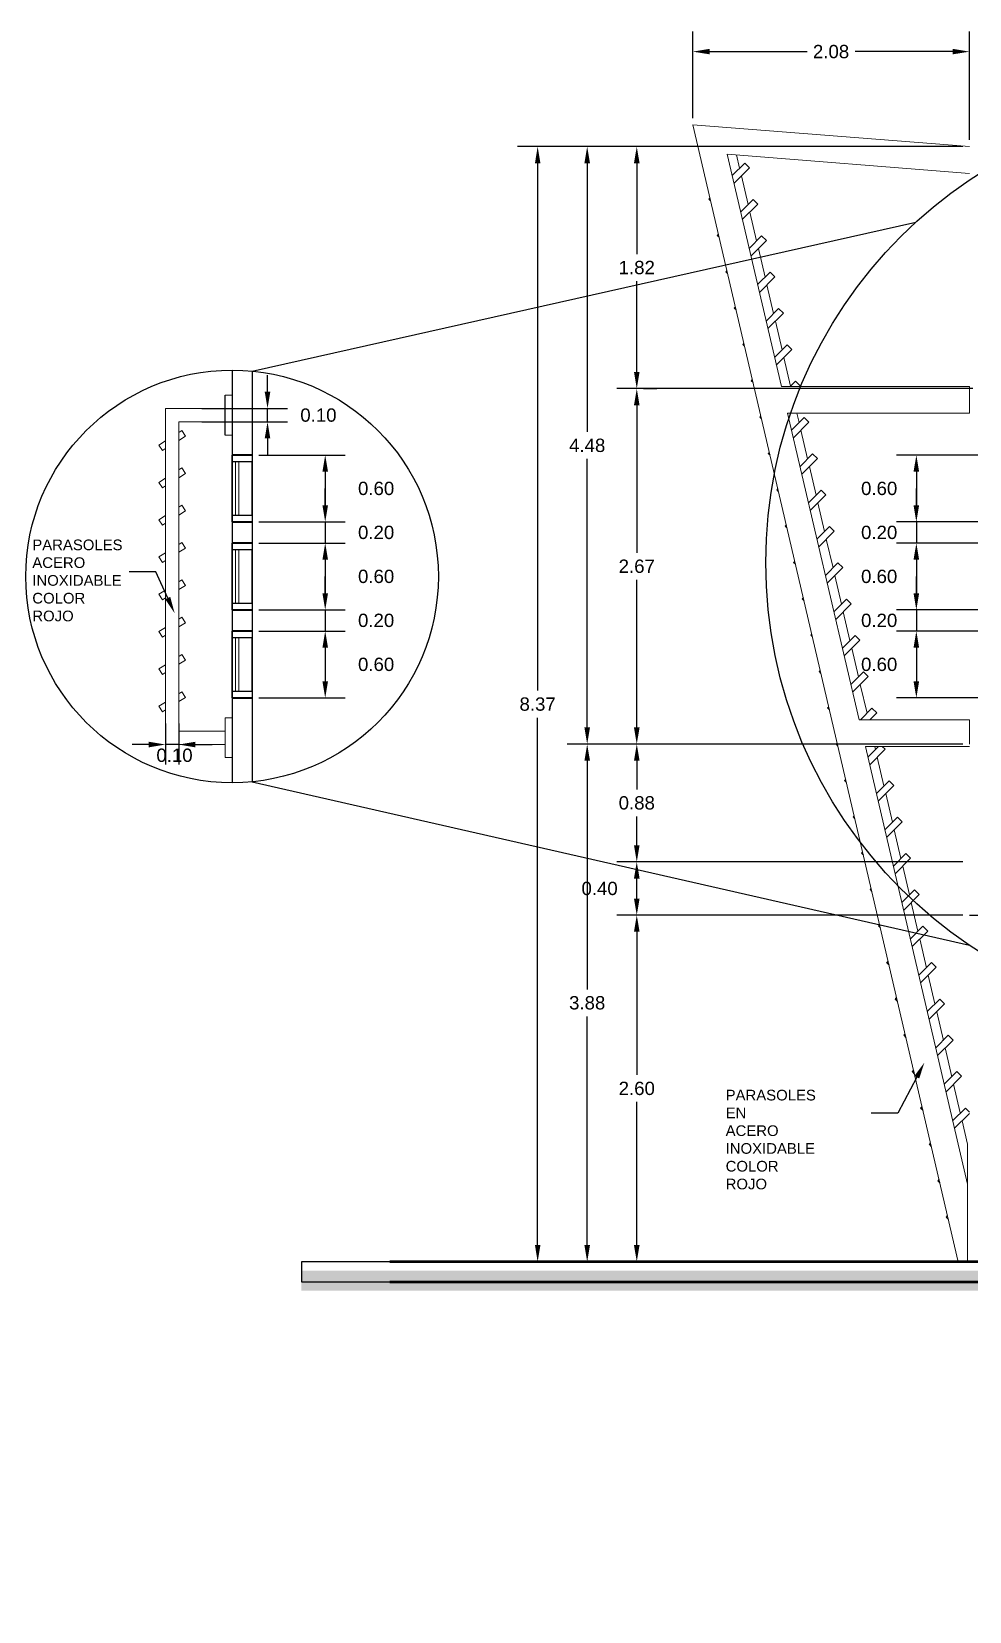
# Model space of a CAD drawing. Header units: inches. Extents: x -6 to 158, y 10 to 161.
# Drawn here: x 51.99 to 59.03, y 10.61 to 22.46 of the extents above; entities that cross this region are included whole.
import ezdxf
from ezdxf import colors
from ezdxf.entities.mleader import LeaderData, LeaderLine
from ezdxf.math import Vec2, Vec3

# ---------------------------------------------------------------- set-up
doc = ezdxf.new("R2010")
doc.units = ezdxf.units.IN
doc.header["$MEASUREMENT"] = 0
doc.linetypes.add('DASHED2', pattern=[9.525, 6.35, -3.175])
for name, color, linetype in [('10 HATCH 2', 9, 'Continuous'), ('2', 2, 'Continuous'), ('4 Paredes', 5, 'Continuous'), ('6', 6, 'Continuous'), ('Dim', 2, 'Continuous'), ('Proy', 1, 'DASHED2'), ('TEXTO', 2, 'Continuous')]:
    doc.layers.add(name, color=color, linetype=linetype)
doc.layers.add('A-COLS', color=3, linetype='Continuous', lineweight=9)
doc.layers.add('A-FLOR', color=5, linetype='Continuous', lineweight=9)
doc.styles.add('Arial', font='arial.ttf', dxfattribs={"height": 250})
doc.styles.add('style1', font='micross.ttf')
doc.dimstyles.new('1-50', dxfattribs={"dimscale": 0.05, "dimtxt": 2, "dimasz": 2.5, "dimexe": 3, "dimexo": 1, "dimgap": 1, "dimtad": 0, "dimtih": 1, "dimtoh": 1, "dimzin": 1, "dimdsep": 46, "dimtxsty": 'style1', "dimcen": 2.5, "dimclrd": 124, "dimclre": 124, "dimclrt": 1, "dimadec": 0, "dimazin": 0, "dimtfac": 1, "dimtmove": 2, "dimatfit": 3, "dimfxl": 1, "dimtolj": 1, "dimtzin": 0, "dimlwd": -1, "dimlwe": -1, "dimarcsym": 0})

# ---------------------------------------------------------------- blocks, each defined once
blk = doc.blocks.new('*D491')
at = {"layer": 'Defpoints', "color": 0, "transparency": 16777216}
for p in [(56.952, 22.31), (56.952, 21.762), (59.027, 21.598)]:
    blk.add_point(p, dxfattribs=at)
at = {"layer": 'Dim', "color": 124, "transparency": 16777216}
for p, q in [((56.952, 21.812), (56.952, 22.46)), ((59.027, 21.648), (59.027, 22.46)), ((57.077, 22.31), (57.809, 22.31)), ((58.902, 22.31), (58.17, 22.31))]:
    blk.add_line(p, q, dxfattribs=at)
for points in [[(57.077, 22.331), (57.077, 22.29), (56.952, 22.31)], [(58.902, 22.331), (58.902, 22.29), (59.027, 22.31)]]:
    blk.add_solid(points, dxfattribs=at)
at = {"layer": 'Dim', "color": 1, "transparency": 16777216, "insert": (57.989, 22.31), "char_height": 0.1, "attachment_point": 5, "style": 'style1'}
blk.add_mtext('\\A1;2.08', dxfattribs=at)
blk = doc.blocks.new('*D492')
at = {"layer": 'Defpoints', "color": 0, "transparency": 16777216}
for p in [(56.531, 15.832), (59.027, 15.832), (59.027, 13.232)]:
    blk.add_point(p, dxfattribs=at)
at = {"layer": 'Dim', "color": 124, "transparency": 16777216}
for p, q in [((58.977, 15.832), (56.381, 15.832)), ((56.531, 15.707), (56.531, 14.634)), ((56.531, 13.357), (56.531, 14.431)), ((58.977, 13.232), (56.381, 13.232))]:
    blk.add_line(p, q, dxfattribs=at)
for points in [[(56.51, 15.707), (56.552, 15.707), (56.531, 15.832)], [(56.51, 13.357), (56.552, 13.357), (56.531, 13.232)]]:
    blk.add_solid(points, dxfattribs=at)
at = {"layer": 'Dim', "color": 1, "transparency": 16777216, "insert": (56.531, 14.532), "char_height": 0.1, "attachment_point": 5, "style": 'style1'}
blk.add_mtext('\\A1;2.60', dxfattribs=at)
blk = doc.blocks.new('*D493')
at = {"layer": 'Defpoints', "color": 0, "transparency": 16777216}
for p in [(56.531, 16.232), (59.027, 16.232), (59.027, 15.832)]:
    blk.add_point(p, dxfattribs=at)
at = {"layer": 'Dim', "color": 124, "transparency": 16777216}
for p, q in [((58.977, 16.232), (56.381, 16.232)), ((56.531, 15.957), (56.531, 16.107)), ((58.977, 15.832), (56.381, 15.832))]:
    blk.add_line(p, q, dxfattribs=at)
for points in [[(56.51, 16.107), (56.552, 16.107), (56.531, 16.232)], [(56.51, 15.957), (56.552, 15.957), (56.531, 15.832)]]:
    blk.add_solid(points, dxfattribs=at)
at = {"layer": 'Dim', "color": 1, "transparency": 16777216, "insert": (56.252, 16.032), "char_height": 0.1, "attachment_point": 5, "style": 'style1'}
blk.add_mtext('\\A1;0.40', dxfattribs=at)
blk = doc.blocks.new('*D494')
at = {"layer": 'Defpoints', "color": 0, "transparency": 16777216}
for p in [(56.531, 17.115), (59.027, 17.115), (59.027, 16.232)]:
    blk.add_point(p, dxfattribs=at)
at = {"layer": 'Dim', "color": 124, "transparency": 16777216}
for p, q in [((58.977, 17.115), (56.381, 17.115)), ((56.531, 16.99), (56.531, 16.775)), ((56.531, 16.357), (56.531, 16.572)), ((58.977, 16.232), (56.381, 16.232))]:
    blk.add_line(p, q, dxfattribs=at)
for points in [[(56.51, 16.99), (56.552, 16.99), (56.531, 17.115)], [(56.51, 16.357), (56.552, 16.357), (56.531, 16.232)]]:
    blk.add_solid(points, dxfattribs=at)
at = {"layer": 'Dim', "color": 1, "transparency": 16777216, "insert": (56.531, 16.674), "char_height": 0.1, "attachment_point": 5, "style": 'style1'}
blk.add_mtext('\\A1;0.88', dxfattribs=at)
blk = doc.blocks.new('*D404')
at = {"layer": 'Defpoints', "color": 0, "transparency": 16777216}
for p in [(59.177, 19.283), (58.629, 18.782), (59.177, 18.782)]:
    blk.add_point(p, dxfattribs=at)
at = {"layer": 'Dim', "color": 124, "transparency": 16777216}
for p, q in [((59.127, 19.283), (58.479, 19.283)), ((58.629, 19.158), (58.629, 18.907)), ((59.127, 18.782), (58.479, 18.782))]:
    blk.add_line(p, q, dxfattribs=at)
for points in [[(58.608, 19.158), (58.65, 19.158), (58.629, 19.283)], [(58.608, 18.907), (58.65, 18.907), (58.629, 18.782)]]:
    blk.add_solid(points, dxfattribs=at)
at = {"layer": 'Dim', "color": 1, "transparency": 16777216, "insert": (58.35, 19.033), "char_height": 0.1, "attachment_point": 5, "style": 'style1'}
blk.add_mtext('\\A1;0.60', dxfattribs=at)
blk = doc.blocks.new('*D405')
at = {"layer": 'Defpoints', "color": 0, "transparency": 16777216}
for p in [(59.177, 18.782), (58.629, 18.623), (59.177, 18.623)]:
    blk.add_point(p, dxfattribs=at)
at = {"layer": 'Dim', "color": 124, "transparency": 16777216}
for p, q in [((58.629, 18.907), (58.629, 19.032)), ((59.127, 18.782), (58.479, 18.782)), ((58.629, 18.782), (58.629, 18.623)), ((59.127, 18.623), (58.479, 18.623)), ((58.629, 18.498), (58.629, 18.373))]:
    blk.add_line(p, q, dxfattribs=at)
for points in [[(58.608, 18.907), (58.65, 18.907), (58.629, 18.782)], [(58.608, 18.498), (58.65, 18.498), (58.629, 18.623)]]:
    blk.add_solid(points, dxfattribs=at)
at = {"layer": 'Dim', "color": 1, "transparency": 16777216, "insert": (58.35, 18.703), "char_height": 0.1, "attachment_point": 5, "style": 'style1'}
blk.add_mtext('\\A1;0.20', dxfattribs=at)
blk = doc.blocks.new('*D406')
at = {"layer": 'Defpoints', "color": 0, "transparency": 16777216}
for p in [(59.177, 18.623), (58.629, 18.122), (59.177, 18.122)]:
    blk.add_point(p, dxfattribs=at)
at = {"layer": 'Dim', "color": 124, "transparency": 16777216}
for p, q in [((59.127, 18.623), (58.479, 18.623)), ((58.629, 18.498), (58.629, 18.247)), ((59.127, 18.122), (58.479, 18.122))]:
    blk.add_line(p, q, dxfattribs=at)
for points in [[(58.608, 18.498), (58.65, 18.498), (58.629, 18.623)], [(58.608, 18.247), (58.65, 18.247), (58.629, 18.122)]]:
    blk.add_solid(points, dxfattribs=at)
at = {"layer": 'Dim', "color": 1, "transparency": 16777216, "insert": (58.35, 18.373), "char_height": 0.1, "attachment_point": 5, "style": 'style1'}
blk.add_mtext('\\A1;0.60', dxfattribs=at)
blk = doc.blocks.new('*D407')
at = {"layer": 'Defpoints', "color": 0, "transparency": 16777216}
for p in [(59.177, 18.122), (58.629, 17.963), (59.177, 17.963)]:
    blk.add_point(p, dxfattribs=at)
at = {"layer": 'Dim', "color": 124, "transparency": 16777216}
for p, q in [((58.629, 18.247), (58.629, 18.372)), ((59.127, 18.122), (58.479, 18.122)), ((58.629, 18.122), (58.629, 17.963)), ((59.127, 17.963), (58.479, 17.963)), ((58.629, 17.838), (58.629, 17.713))]:
    blk.add_line(p, q, dxfattribs=at)
for points in [[(58.608, 18.247), (58.65, 18.247), (58.629, 18.122)], [(58.608, 17.838), (58.65, 17.838), (58.629, 17.963)]]:
    blk.add_solid(points, dxfattribs=at)
at = {"layer": 'Dim', "color": 1, "transparency": 16777216, "insert": (58.35, 18.043), "char_height": 0.1, "attachment_point": 5, "style": 'style1'}
blk.add_mtext('\\A1;0.20', dxfattribs=at)
blk = doc.blocks.new('*D499')
at = {"layer": 'Defpoints', "color": 0, "transparency": 16777216}
for p in [(56.531, 19.782), (59.102, 19.782), (59.027, 17.115)]:
    blk.add_point(p, dxfattribs=at)
at = {"layer": 'Dim', "color": 124, "transparency": 16777216}
for p, q in [((59.052, 19.782), (56.381, 19.782)), ((56.531, 19.657), (56.531, 18.55)), ((56.531, 17.24), (56.531, 18.347)), ((58.977, 17.115), (56.381, 17.115))]:
    blk.add_line(p, q, dxfattribs=at)
for points in [[(56.51, 19.657), (56.552, 19.657), (56.531, 19.782)], [(56.51, 17.24), (56.552, 17.24), (56.531, 17.115)]]:
    blk.add_solid(points, dxfattribs=at)
at = {"layer": 'Dim', "color": 1, "transparency": 16777216, "insert": (56.531, 18.449), "char_height": 0.1, "attachment_point": 5, "style": 'style1'}
blk.add_mtext('\\A1;2.67', dxfattribs=at)
blk = doc.blocks.new('*D500')
at = {"layer": 'Defpoints', "color": 0, "transparency": 16777216}
for p in [(56.531, 21.598), (59.027, 21.598), (56.531, 19.782)]:
    blk.add_point(p, dxfattribs=at)
at = {"layer": 'Dim', "color": 124, "transparency": 16777216}
for p, q in [((58.977, 21.598), (56.381, 21.598)), ((56.531, 21.473), (56.531, 20.792)), ((56.531, 19.907), (56.531, 20.588)), ((56.581, 19.782), (56.681, 19.782))]:
    blk.add_line(p, q, dxfattribs=at)
for points in [[(56.51, 21.473), (56.552, 21.473), (56.531, 21.598)], [(56.51, 19.907), (56.552, 19.907), (56.531, 19.782)]]:
    blk.add_solid(points, dxfattribs=at)
at = {"layer": 'Dim', "color": 1, "transparency": 16777216, "insert": (56.531, 20.69), "char_height": 0.1, "attachment_point": 5, "style": 'style1'}
blk.add_mtext('\\A1;1.82', dxfattribs=at)
blk = doc.blocks.new('*D408')
at = {"layer": 'Defpoints', "color": 0, "transparency": 16777216}
for p in [(56.159, 17.115), (56.493, 17.115), (56.531, 13.232)]:
    blk.add_point(p, dxfattribs=at)
at = {"layer": 'Dim', "color": 124, "transparency": 16777216}
for p, q in [((56.443, 17.115), (56.009, 17.115)), ((56.159, 16.99), (56.159, 15.275)), ((56.159, 13.357), (56.159, 15.072)), ((56.481, 13.232), (56.009, 13.232))]:
    blk.add_line(p, q, dxfattribs=at)
for points in [[(56.138, 16.99), (56.18, 16.99), (56.159, 17.115)], [(56.138, 13.357), (56.18, 13.357), (56.159, 13.232)]]:
    blk.add_solid(points, dxfattribs=at)
at = {"layer": 'Dim', "color": 1, "transparency": 16777216, "insert": (56.159, 15.174), "char_height": 0.1, "attachment_point": 5, "style": 'style1'}
blk.add_mtext('\\A1;3.88', dxfattribs=at)
blk = doc.blocks.new('*D409')
at = {"layer": 'Defpoints', "color": 0, "transparency": 16777216}
for p in [(56.159, 21.598), (56.531, 21.598), (56.531, 17.115)]:
    blk.add_point(p, dxfattribs=at)
at = {"layer": 'Dim', "color": 124, "transparency": 16777216}
for p, q in [((56.481, 21.598), (56.009, 21.598)), ((56.159, 21.473), (56.159, 19.458)), ((56.159, 17.24), (56.159, 19.255)), ((56.481, 17.115), (56.009, 17.115))]:
    blk.add_line(p, q, dxfattribs=at)
for points in [[(56.138, 21.473), (56.18, 21.473), (56.159, 21.598)], [(56.138, 17.24), (56.18, 17.24), (56.159, 17.115)]]:
    blk.add_solid(points, dxfattribs=at)
at = {"layer": 'Dim', "color": 1, "transparency": 16777216, "insert": (56.159, 19.356), "char_height": 0.1, "attachment_point": 5, "style": 'style1'}
blk.add_mtext('\\A1;4.48', dxfattribs=at)
blk = doc.blocks.new('*D501')
at = {"layer": 'Defpoints', "color": 0, "transparency": 16777216}
for p in [(55.787, 21.598), (56.122, 21.598), (56.159, 13.232)]:
    blk.add_point(p, dxfattribs=at)
at = {"layer": 'Dim', "color": 124, "transparency": 16777216}
for p, q in [((56.072, 21.598), (55.637, 21.598)), ((55.787, 21.473), (55.787, 17.517)), ((55.787, 13.357), (55.787, 17.313)), ((56.109, 13.232), (55.637, 13.232))]:
    blk.add_line(p, q, dxfattribs=at)
for points in [[(55.767, 21.473), (55.808, 21.473), (55.787, 21.598)], [(55.767, 13.357), (55.808, 13.357), (55.787, 13.232)]]:
    blk.add_solid(points, dxfattribs=at)
at = {"layer": 'Dim', "color": 1, "transparency": 16777216, "insert": (55.787, 17.415), "char_height": 0.1, "attachment_point": 5, "style": 'style1'}
blk.add_mtext('\\A1;8.37', dxfattribs=at)
blk = doc.blocks.new('*D435')
at = {"layer": 'Defpoints', "color": 0, "transparency": 16777216}
for p in [(53.644, 19.283), (53.644, 18.782), (54.193, 18.782)]:
    blk.add_point(p, dxfattribs=at)
at = {"layer": 'Dim', "color": 124, "transparency": 16777216}
for p, q in [((53.694, 19.283), (54.343, 19.283)), ((54.193, 19.158), (54.193, 18.907)), ((53.694, 18.782), (54.343, 18.782))]:
    blk.add_line(p, q, dxfattribs=at)
for points in [[(54.172, 19.158), (54.214, 19.158), (54.193, 19.283)], [(54.172, 18.907), (54.214, 18.907), (54.193, 18.782)]]:
    blk.add_solid(points, dxfattribs=at)
at = {"layer": 'Dim', "color": 1, "transparency": 16777216, "insert": (54.575, 19.033), "char_height": 0.1, "attachment_point": 5, "style": 'style1'}
blk.add_mtext('\\A1;0.60', dxfattribs=at)
blk = doc.blocks.new('*D436')
at = {"layer": 'Defpoints', "color": 0, "transparency": 16777216}
for p in [(53.644, 18.782), (53.644, 18.623), (54.193, 18.623)]:
    blk.add_point(p, dxfattribs=at)
at = {"layer": 'Dim', "color": 124, "transparency": 16777216}
for p, q in [((54.193, 18.907), (54.193, 19.032)), ((53.694, 18.782), (54.343, 18.782)), ((54.193, 18.782), (54.193, 18.623)), ((53.694, 18.623), (54.343, 18.623)), ((54.193, 18.498), (54.193, 18.373))]:
    blk.add_line(p, q, dxfattribs=at)
for points in [[(54.172, 18.907), (54.214, 18.907), (54.193, 18.782)], [(54.172, 18.498), (54.214, 18.498), (54.193, 18.623)]]:
    blk.add_solid(points, dxfattribs=at)
at = {"layer": 'Dim', "color": 1, "transparency": 16777216, "insert": (54.575, 18.703), "char_height": 0.1, "attachment_point": 5, "style": 'style1'}
blk.add_mtext('\\A1;0.20', dxfattribs=at)
blk = doc.blocks.new('*D437')
at = {"layer": 'Defpoints', "color": 0, "transparency": 16777216}
for p in [(53.644, 18.623), (53.644, 18.122), (54.193, 18.122)]:
    blk.add_point(p, dxfattribs=at)
at = {"layer": 'Dim', "color": 124, "transparency": 16777216}
for p, q in [((53.694, 18.623), (54.343, 18.623)), ((54.193, 18.498), (54.193, 18.247)), ((53.694, 18.122), (54.343, 18.122))]:
    blk.add_line(p, q, dxfattribs=at)
for points in [[(54.172, 18.498), (54.214, 18.498), (54.193, 18.623)], [(54.172, 18.247), (54.214, 18.247), (54.193, 18.122)]]:
    blk.add_solid(points, dxfattribs=at)
at = {"layer": 'Dim', "color": 1, "transparency": 16777216, "insert": (54.575, 18.373), "char_height": 0.1, "attachment_point": 5, "style": 'style1'}
blk.add_mtext('\\A1;0.60', dxfattribs=at)
blk = doc.blocks.new('*D438')
at = {"layer": 'Defpoints', "color": 0, "transparency": 16777216}
for p in [(53.644, 18.122), (53.644, 17.963), (54.193, 17.963)]:
    blk.add_point(p, dxfattribs=at)
at = {"layer": 'Dim', "color": 124, "transparency": 16777216}
for p, q in [((54.193, 18.247), (54.193, 18.372)), ((53.694, 18.122), (54.343, 18.122)), ((54.193, 18.122), (54.193, 17.963)), ((53.694, 17.963), (54.343, 17.963)), ((54.193, 17.838), (54.193, 17.713))]:
    blk.add_line(p, q, dxfattribs=at)
for points in [[(54.172, 18.247), (54.214, 18.247), (54.193, 18.122)], [(54.172, 17.838), (54.214, 17.838), (54.193, 17.963)]]:
    blk.add_solid(points, dxfattribs=at)
at = {"layer": 'Dim', "color": 1, "transparency": 16777216, "insert": (54.575, 18.043), "char_height": 0.1, "attachment_point": 5, "style": 'style1'}
blk.add_mtext('\\A1;0.20', dxfattribs=at)
blk = doc.blocks.new('*D439')
at = {"layer": 'Defpoints', "color": 0, "transparency": 16777216}
for p in [(53.644, 17.963), (53.644, 17.462), (54.193, 17.462)]:
    blk.add_point(p, dxfattribs=at)
at = {"layer": 'Dim', "color": 124, "transparency": 16777216}
for p, q in [((53.694, 17.963), (54.343, 17.963)), ((54.193, 17.838), (54.193, 17.587)), ((53.694, 17.462), (54.343, 17.462))]:
    blk.add_line(p, q, dxfattribs=at)
for points in [[(54.172, 17.838), (54.214, 17.838), (54.193, 17.963)], [(54.172, 17.587), (54.214, 17.587), (54.193, 17.462)]]:
    blk.add_solid(points, dxfattribs=at)
at = {"layer": 'Dim', "color": 1, "transparency": 16777216, "insert": (54.575, 17.713), "char_height": 0.1, "attachment_point": 5, "style": 'style1'}
blk.add_mtext('\\A1;0.60', dxfattribs=at)
blk = doc.blocks.new('*D440')
at = {"layer": 'Defpoints', "color": 0, "transparency": 16777216}
for p in [(59.177, 17.963), (58.629, 17.462), (59.177, 17.462)]:
    blk.add_point(p, dxfattribs=at)
at = {"layer": 'Dim', "color": 124, "transparency": 16777216}
for p, q in [((59.127, 17.963), (58.479, 17.963)), ((58.629, 17.838), (58.629, 17.587)), ((59.127, 17.462), (58.479, 17.462))]:
    blk.add_line(p, q, dxfattribs=at)
for points in [[(58.608, 17.838), (58.65, 17.838), (58.629, 17.963)], [(58.608, 17.587), (58.65, 17.587), (58.629, 17.462)]]:
    blk.add_solid(points, dxfattribs=at)
at = {"layer": 'Dim', "color": 1, "transparency": 16777216, "insert": (58.35, 17.713), "char_height": 0.1, "attachment_point": 5, "style": 'style1'}
blk.add_mtext('\\A1;0.60', dxfattribs=at)
blk = doc.blocks.new('*D578')
at = {"layer": 'Defpoints', "color": 0, "transparency": 16777216}
for p in [(53.218, 19.633), (53.76, 19.633), (53.218, 19.533)]:
    blk.add_point(p, dxfattribs=at)
at = {"layer": 'Dim', "color": 124, "transparency": 16777216}
for p, q in [((53.76, 19.758), (53.76, 19.883)), ((53.268, 19.633), (53.91, 19.633)), ((53.76, 19.533), (53.76, 19.633)), ((53.268, 19.533), (53.91, 19.533)), ((53.76, 19.408), (53.76, 19.283))]:
    blk.add_line(p, q, dxfattribs=at)
for points in [[(53.739, 19.758), (53.781, 19.758), (53.76, 19.633)], [(53.739, 19.408), (53.781, 19.408), (53.76, 19.533)]]:
    blk.add_solid(points, dxfattribs=at)
at = {"layer": 'Dim', "color": 1, "transparency": 16777216, "insert": (54.142, 19.583), "char_height": 0.1, "attachment_point": 5, "style": 'style1'}
blk.add_mtext('\\A1;0.10', dxfattribs=at)
blk = doc.blocks.new('*D579')
at = {"layer": 'Defpoints', "color": 0, "transparency": 16777216}
for p in [(52.994, 17.321), (53.094, 17.321), (52.994, 17.112)]:
    blk.add_point(p, dxfattribs=at)
at = {"layer": 'Dim', "color": 124, "transparency": 16777216}
for p, q in [((52.994, 17.271), (52.994, 16.962)), ((53.094, 17.271), (53.094, 16.962)), ((52.869, 17.112), (52.744, 17.112)), ((53.094, 17.112), (52.994, 17.112)), ((53.219, 17.112), (53.344, 17.112))]:
    blk.add_line(p, q, dxfattribs=at)
for points in [[(52.869, 17.133), (52.869, 17.091), (52.994, 17.112)], [(53.219, 17.133), (53.219, 17.091), (53.094, 17.112)]]:
    blk.add_solid(points, dxfattribs=at)
at = {"layer": 'Dim', "color": 1, "transparency": 16777216, "insert": (53.062, 17.031), "char_height": 0.1, "attachment_point": 5, "style": 'style1'}
blk.add_mtext('\\A1;0.10', dxfattribs=at)

msp = doc.modelspace()

# ---------------------------------------------------------------- hatches: boundary and pattern name
at = {"layer": '10 HATCH 2'}
h = msp.add_hatch(color=251, dxfattribs=at)
h.dxf.hatch_style = 1
h.paths.add_polyline_path([(66.332, 13.015), (66.332, 13.165), (54.014, 13.165), (54.014, 13.015)])
h.paths.add_polyline_path([(83.868, 13.015), (83.868, 13.165), (66.332, 13.165), (66.332, 13.015)])
h.paths.add_polyline_path([(81.37, 12.744), (82.085, 12.744), (82.085, 13.053), (81.37, 13.053)], flags=9)

# ---------------------------------------------------------------- linework, layer by layer
at = {"layer": '2', "lineweight": 25}
for p, q in [((53.494, 19.921), (53.494, 16.825)), ((53.644, 19.913), (53.644, 16.832)), ((53.494, 19.233), (53.494, 19.283)), ((53.494, 19.283), (53.644, 19.283)), ((53.644, 19.233), (53.494, 19.233)), ((53.644, 19.283), (53.644, 19.233)), ((53.494, 18.783), (53.494, 18.833)), ((53.494, 18.833), (53.644, 18.833)), ((53.644, 18.783), (53.494, 18.783)), ((53.644, 18.833), (53.644, 18.783)), ((53.494, 18.573), (53.494, 18.623)), ((53.494, 18.623), (53.644, 18.623)), ((53.644, 18.623), (53.644, 18.573)), ((53.644, 18.573), (53.494, 18.573)), ((53.494, 18.123), (53.494, 18.173)), ((53.494, 18.173), (53.644, 18.173)), ((53.644, 18.173), (53.644, 18.123)), ((53.644, 18.123), (53.494, 18.123)), ((53.494, 17.913), (53.494, 17.963)), ((53.494, 17.963), (53.644, 17.963)), ((53.644, 17.913), (53.494, 17.913)), ((53.644, 17.963), (53.644, 17.913)), ((53.494, 17.463), (53.494, 17.513)), ((53.494, 17.513), (53.644, 17.513)), ((53.644, 17.463), (53.494, 17.463)), ((53.644, 17.513), (53.644, 17.463))]:
    msp.add_line(p, q, dxfattribs=at)
at = {"layer": '2', "lineweight": 35}
for p, q in [((53.644, 19.283), (53.494, 19.283)), ((53.494, 18.783), (53.644, 18.783)), ((53.644, 18.623), (53.494, 18.623)), ((53.494, 18.123), (53.644, 18.123)), ((53.644, 17.963), (53.494, 17.963)), ((53.494, 17.463), (53.644, 17.463))]:
    msp.add_line(p, q, dxfattribs=at)
at = {"layer": '2'}
for p, q in [((53.494, 19.283), (53.494, 18.783)), ((53.494, 18.833), (53.494, 19.233)), ((53.644, 18.833), (53.644, 19.233)), ((53.494, 18.623), (53.494, 18.123)), ((53.494, 18.173), (53.494, 18.573)), ((53.644, 18.173), (53.644, 18.573)), ((53.494, 17.963), (53.494, 17.463)), ((53.494, 17.513), (53.494, 17.913)), ((53.644, 17.513), (53.644, 17.913))]:
    msp.add_line(p, q, dxfattribs=at)
at = {"layer": '2', "lineweight": 18}
for p, q in [((53.52, 18.833), (53.52, 19.233)), ((53.52, 19.233), (53.545, 19.233)), ((53.545, 19.233), (53.545, 18.833)), ((53.545, 18.833), (53.52, 18.833)), ((53.52, 18.173), (53.52, 18.573)), ((53.52, 18.573), (53.545, 18.573)), ((53.545, 18.573), (53.545, 18.173)), ((53.545, 18.173), (53.52, 18.173)), ((53.52, 17.513), (53.52, 17.913)), ((53.52, 17.913), (53.545, 17.913)), ((53.545, 17.913), (53.545, 17.513)), ((53.545, 17.513), (53.52, 17.513))]:
    msp.add_line(p, q, dxfattribs=at)
at = {"layer": '6', "color": 10}
for p, q in [((53.644, 19.913), (58.626, 21.032)), ((53.644, 16.832), (59.027, 15.607))]:
    msp.add_line(p, q, dxfattribs=at)
at = {"layer": '6', "color": 1}
msp.add_line((53.442, 19.433), (53.442, 19.733), dxfattribs=at)
at = {"layer": '6'}
msp.add_lwpolyline([(54.014, 13.082), (83.868, 13.082), (83.868, 13.232), (54.014, 13.232)], close=True, dxfattribs=at)
at = {"layer": '6', "color": 10}
for centre, radius in [((60.959, 18.477), 3.46), ((53.494, 18.373), 1.548)]:
    msp.add_circle(centre, radius, dxfattribs=at)
at = {"layer": 'A-COLS'}
for p, q in [((56.952, 21.762), (58.944, 13.232)), ((59.027, 21.598), (56.952, 21.762)), ((57.616, 19.798), (57.209, 21.541)), ((57.209, 21.541), (59.027, 21.397)), ((57.341, 21.474), (57.246, 21.38)), ((57.303, 21.437), (57.28, 21.535)), ((57.376, 21.439), (57.341, 21.474)), ((57.26, 21.322), (57.376, 21.439)), ((57.367, 21.164), (57.316, 21.379)), ((57.08, 21.213), (57.071, 21.204)), ((57.071, 21.204), (57.085, 21.191)), ((57.404, 21.202), (57.31, 21.107)), ((57.323, 21.05), (57.44, 21.166)), ((57.43, 20.891), (57.38, 21.107)), ((57.44, 21.166), (57.404, 21.202)), ((57.144, 20.94), (57.135, 20.932)), ((57.135, 20.932), (57.149, 20.918)), ((57.468, 20.929), (57.374, 20.834)), ((57.387, 20.777), (57.504, 20.894)), ((57.504, 20.894), (57.468, 20.929)), ((57.494, 20.619), (57.444, 20.834)), ((57.207, 20.668), (57.199, 20.659)), ((57.199, 20.659), (57.213, 20.645)), ((57.532, 20.656), (57.437, 20.562)), ((57.567, 20.621), (57.532, 20.656)), ((57.451, 20.504), (57.567, 20.621)), ((57.558, 20.346), (57.508, 20.561)), ((57.271, 20.395), (57.262, 20.386)), ((57.262, 20.386), (57.276, 20.373)), ((57.595, 20.384), (57.501, 20.289)), ((57.514, 20.232), (57.631, 20.348)), ((57.622, 20.073), (57.571, 20.289)), ((57.631, 20.348), (57.595, 20.384)), ((57.335, 20.122), (57.326, 20.114)), ((57.326, 20.114), (57.34, 20.1)), ((57.659, 20.111), (57.565, 20.016)), ((57.578, 19.959), (57.695, 20.076)), ((57.695, 20.076), (57.659, 20.111)), ((57.685, 19.801), (57.635, 20.016)), ((57.398, 19.85), (57.39, 19.841)), ((57.39, 19.841), (57.404, 19.827)), ((59.027, 19.798), (57.616, 19.798)), ((57.723, 19.838), (57.683, 19.798)), ((57.758, 19.803), (57.723, 19.838)), ((57.754, 19.798), (57.758, 19.803)), ((59.027, 19.598), (59.027, 19.798)), ((59.027, 19.598), (59.027, 19.798)), ((53.442, 19.633), (52.994, 19.633)), ((52.994, 17.112), (52.994, 19.633)), ((57.462, 19.577), (57.454, 19.568)), ((57.454, 19.568), (57.467, 19.555)), ((58.2, 17.298), (57.662, 19.598)), ((57.662, 19.598), (59.027, 19.598)), ((57.787, 19.566), (57.692, 19.471)), ((57.749, 19.528), (57.733, 19.598)), ((57.822, 19.531), (57.787, 19.566)), ((53.094, 19.533), (53.442, 19.533)), ((53.094, 17.212), (53.094, 19.533)), ((53.118, 19.468), (53.094, 19.453)), ((53.144, 19.425), (53.118, 19.468)), ((57.706, 19.414), (57.822, 19.531)), ((57.813, 19.255), (57.762, 19.471)), ((52.994, 19.391), (52.944, 19.359)), ((52.944, 19.359), (52.971, 19.317)), ((52.971, 19.317), (52.994, 19.332)), ((53.094, 19.394), (53.144, 19.425)), ((57.526, 19.304), (57.517, 19.296)), ((57.517, 19.296), (57.531, 19.282)), ((57.85, 19.293), (57.756, 19.199)), ((57.769, 19.141), (57.886, 19.258)), ((57.886, 19.258), (57.85, 19.293)), ((52.994, 19.111), (52.944, 19.079)), ((53.118, 19.188), (53.094, 19.173)), ((53.094, 19.114), (53.144, 19.145)), ((53.144, 19.145), (53.118, 19.188)), ((57.876, 18.983), (57.826, 19.198)), ((52.944, 19.079), (52.971, 19.037)), ((52.971, 19.037), (52.994, 19.052)), ((57.589, 19.032), (57.581, 19.023)), ((57.581, 19.023), (57.595, 19.009)), ((57.914, 19.021), (57.82, 18.926)), ((57.833, 18.868), (57.949, 18.985)), ((57.949, 18.985), (57.914, 19.021)), ((53.118, 18.908), (53.094, 18.893)), ((53.094, 18.834), (53.144, 18.865)), ((53.144, 18.865), (53.118, 18.908)), ((57.94, 18.71), (57.89, 18.925)), ((52.994, 18.831), (52.944, 18.799)), ((52.944, 18.799), (52.971, 18.757)), ((52.971, 18.757), (52.994, 18.772)), ((57.653, 18.759), (57.645, 18.75)), ((57.645, 18.75), (57.658, 18.737)), ((57.978, 18.748), (57.883, 18.653)), ((58.013, 18.713), (57.978, 18.748)), ((53.118, 18.628), (53.094, 18.613)), ((53.144, 18.585), (53.118, 18.628)), ((57.897, 18.596), (58.013, 18.713)), ((58.004, 18.437), (57.953, 18.653)), ((52.994, 18.551), (52.944, 18.519)), ((52.944, 18.519), (52.971, 18.477)), ((52.971, 18.477), (52.994, 18.492)), ((53.094, 18.554), (53.144, 18.585)), ((57.717, 18.486), (57.708, 18.478)), ((57.708, 18.478), (57.722, 18.464)), ((58.041, 18.475), (57.947, 18.381)), ((57.96, 18.323), (58.077, 18.44)), ((58.067, 18.165), (58.017, 18.38)), ((58.077, 18.44), (58.041, 18.475)), ((52.994, 18.271), (52.944, 18.239)), ((53.118, 18.348), (53.094, 18.333)), ((53.094, 18.274), (53.144, 18.305)), ((53.144, 18.305), (53.118, 18.348)), ((52.944, 18.239), (52.971, 18.197)), ((52.971, 18.197), (52.994, 18.212)), ((57.781, 18.214), (57.772, 18.205)), ((57.772, 18.205), (57.786, 18.191)), ((58.105, 18.203), (58.011, 18.108)), ((58.024, 18.051), (58.14, 18.167)), ((58.14, 18.167), (58.105, 18.203)), ((53.118, 18.068), (53.094, 18.053)), ((53.094, 17.994), (53.144, 18.025)), ((53.144, 18.025), (53.118, 18.068)), ((58.131, 17.892), (58.081, 18.107)), ((52.994, 17.991), (52.944, 17.959)), ((52.944, 17.959), (52.971, 17.917)), ((52.971, 17.917), (52.994, 17.932)), ((57.844, 17.941), (57.836, 17.932)), ((57.836, 17.932), (57.849, 17.919)), ((58.169, 17.93), (58.074, 17.835)), ((58.204, 17.895), (58.169, 17.93)), ((53.118, 17.788), (53.094, 17.773)), ((53.144, 17.745), (53.118, 17.788)), ((58.088, 17.778), (58.204, 17.895)), ((58.195, 17.619), (58.145, 17.835)), ((52.994, 17.711), (52.944, 17.679)), ((52.944, 17.679), (52.971, 17.637)), ((53.094, 17.714), (53.144, 17.745)), ((57.908, 17.668), (57.899, 17.66)), ((57.899, 17.66), (57.913, 17.646)), ((52.971, 17.637), (52.994, 17.652)), ((58.232, 17.657), (58.138, 17.563)), ((58.151, 17.505), (58.268, 17.622)), ((58.259, 17.347), (58.208, 17.562)), ((58.268, 17.622), (58.232, 17.657)), ((52.994, 17.431), (52.944, 17.399)), ((53.118, 17.508), (53.094, 17.493)), ((53.094, 17.434), (53.144, 17.465)), ((53.144, 17.465), (53.118, 17.508)), ((52.944, 17.399), (52.971, 17.357)), ((52.971, 17.357), (52.994, 17.372)), ((57.972, 17.396), (57.963, 17.387)), ((57.963, 17.387), (57.977, 17.373)), ((58.296, 17.385), (58.21, 17.298)), ((58.281, 17.298), (58.332, 17.349)), ((58.332, 17.349), (58.296, 17.385)), ((53.442, 17.212), (53.094, 17.212)), ((59.027, 17.298), (58.2, 17.298)), ((59.027, 17.115), (59.027, 17.298)), ((59.027, 17.115), (59.027, 17.298)), ((52.994, 17.112), (53.442, 17.112)), ((58.035, 17.123), (58.027, 17.114)), ((58.027, 17.114), (58.041, 17.101)), ((59.014, 13.814), (58.247, 17.098)), ((58.247, 17.098), (59.027, 17.098)), ((58.346, 17.098), (58.265, 17.017)), ((58.279, 16.96), (58.395, 17.077)), ((58.322, 17.074), (58.317, 17.098)), ((58.395, 17.077), (58.373, 17.098)), ((58.386, 16.802), (58.336, 17.017)), ((58.099, 16.85), (58.091, 16.842)), ((58.091, 16.842), (58.104, 16.828)), ((58.424, 16.839), (58.329, 16.745)), ((58.459, 16.804), (58.424, 16.839)), ((58.343, 16.687), (58.459, 16.804)), ((58.45, 16.529), (58.399, 16.744)), ((58.163, 16.578), (58.154, 16.569)), ((58.154, 16.569), (58.168, 16.555)), ((58.487, 16.567), (58.393, 16.472)), ((58.406, 16.415), (58.523, 16.531)), ((58.523, 16.531), (58.487, 16.567)), ((58.513, 16.256), (58.463, 16.472)), ((58.226, 16.305), (58.218, 16.297)), ((58.218, 16.297), (58.232, 16.283)), ((58.551, 16.294), (58.457, 16.199)), ((58.47, 16.142), (58.586, 16.259)), ((58.586, 16.259), (58.551, 16.294)), ((58.577, 15.984), (58.527, 16.199)), ((58.29, 16.032), (58.282, 16.024)), ((58.282, 16.024), (58.295, 16.01)), ((58.615, 16.021), (58.52, 15.927)), ((58.65, 15.986), (58.615, 16.021)), ((58.534, 15.869), (58.65, 15.986)), ((58.641, 15.711), (58.59, 15.926)), ((58.354, 15.76), (58.345, 15.751)), ((58.345, 15.751), (58.359, 15.737)), ((58.678, 15.749), (58.584, 15.654)), ((58.597, 15.597), (58.714, 15.713)), ((58.704, 15.438), (58.654, 15.654)), ((58.714, 15.713), (58.678, 15.749)), ((58.409, 15.479), (58.406, 15.476)), ((58.406, 15.476), (58.424, 15.458)), ((58.418, 15.487), (58.409, 15.479)), ((58.409, 15.479), (58.423, 15.465)), ((58.742, 15.476), (58.648, 15.381)), ((58.661, 15.324), (58.777, 15.441)), ((58.777, 15.441), (58.742, 15.476)), ((58.768, 15.166), (58.718, 15.381)), ((58.473, 15.206), (58.47, 15.203)), ((58.47, 15.203), (58.488, 15.185)), ((58.481, 15.214), (58.473, 15.206)), ((58.473, 15.206), (58.486, 15.192)), ((58.806, 15.203), (58.711, 15.109)), ((58.841, 15.168), (58.806, 15.203)), ((58.725, 15.051), (58.841, 15.168)), ((58.832, 14.893), (58.782, 15.108)), ((58.536, 14.933), (58.534, 14.931)), ((58.545, 14.942), (58.536, 14.933)), ((58.536, 14.933), (58.55, 14.919)), ((58.534, 14.931), (58.552, 14.913)), ((58.869, 14.931), (58.775, 14.836)), ((58.788, 14.779), (58.905, 14.895)), ((58.896, 14.62), (58.845, 14.836)), ((58.905, 14.895), (58.869, 14.931)), ((58.6, 14.661), (58.598, 14.658)), ((58.598, 14.658), (58.615, 14.64)), ((58.609, 14.669), (58.6, 14.661)), ((58.6, 14.661), (58.614, 14.647)), ((58.933, 14.658), (58.839, 14.563)), ((58.852, 14.506), (58.969, 14.623)), ((58.969, 14.623), (58.933, 14.658)), ((58.959, 14.348), (58.909, 14.563)), ((58.664, 14.388), (58.661, 14.385)), ((58.661, 14.385), (58.679, 14.367)), ((58.672, 14.396), (58.664, 14.388)), ((58.664, 14.388), (58.678, 14.374)), ((58.997, 14.385), (58.902, 14.291)), ((58.916, 14.233), (59.027, 14.345)), ((59.027, 14.355), (58.997, 14.385)), ((59.014, 14.114), (58.973, 14.29)), ((58.728, 14.115), (58.725, 14.113)), ((58.725, 14.113), (58.743, 14.095)), ((58.736, 14.124), (58.728, 14.115)), ((58.728, 14.115), (58.741, 14.101)), ((59.014, 13.814), (59.014, 14.114)), ((58.8, 13.851), (58.789, 13.84)), ((58.789, 13.84), (58.807, 13.822)), ((59.014, 13.232), (59.014, 13.814)), ((58.863, 13.579), (58.852, 13.567)), ((58.852, 13.567), (58.87, 13.549))]:
    msp.add_line(p, q, dxfattribs=at)
for points in [[(53.442, 19.733), (53.494, 19.733), (53.494, 19.434), (53.442, 19.434)], [(53.442, 17.312), (53.494, 17.312), (53.494, 17.014), (53.442, 17.014)]]:
    msp.add_lwpolyline(points, close=True, dxfattribs=at)
at = {"layer": 'A-FLOR'}
for p, q in [((54.014, 13.232), (54.014, 13.082)), ((54.014, 13.232), (54.677, 13.232)), ((54.677, 13.082), (54.014, 13.082))]:
    msp.add_line(p, q, dxfattribs=at)
at = {"layer": 'A-FLOR', "lineweight": 50}
for p, q in [((72.493, 13.232), (54.677, 13.232)), ((54.677, 13.082), (72.493, 13.082))]:
    msp.add_line(p, q, dxfattribs=at)
at = {"layer": 'Proy', "color": 253, "ltscale": 0.75}
msp.add_line((59.027, 15.832), (78.807, 15.832), dxfattribs=at)

# ---------------------------------------------------------------- texts
at = {"layer": '4 Paredes', "insert": (78.874, 11.166), "char_height": 0.44588, "width": 19.79372, "attachment_point": 3, "line_spacing_factor": 0.941778, "style": 'Arial', "bg_fill": 3, "box_fill_scale": 1.25, "bg_fill_color": 256, "bg_fill_true_color": 13158600, "bg_fill_transparency": 0}
msp.add_mtext('FACHADA FRONTAL', dxfattribs=at)

# ---------------------------------------------------------------- dimensions: what is measured, and where the dimension line sits
at = {"layer": 'Dim'}
dim = msp.add_linear_dim(base=(56.9517, 22.3105), p1=(59.0272, 21.5981), p2=(56.9517, 21.7618), dimstyle='1-50', override={"dimfxl": 1.25}, dxfattribs=at)
dim.commit()
dim.dimension.update_dxf_attribs({"geometry": '*D491', "text_midpoint": (57.9894, 22.3105)})
for base, p1, p2, picture, middle in [((55.787, 21.598), (56.159, 13.232), (56.122, 21.598), '*D501', (55.787, 17.415)), ((56.159, 21.598), (56.531, 17.115), (56.531, 21.598), '*D409', (56.159, 19.356)), ((56.531, 21.598), (56.531, 19.782), (59.027, 21.598), '*D500', (56.531, 20.69)), ((56.531, 19.782), (59.027, 17.115), (59.102, 19.782), '*D499', (56.531, 18.449)), ((56.159, 17.115), (56.531, 13.232), (56.493, 17.115), '*D408', (56.159, 15.174)), ((56.531, 17.115), (59.027, 16.232), (59.027, 17.115), '*D494', (56.531, 16.674)), ((56.531, 16.232), (59.027, 15.832), (59.027, 16.232), '*D493', (56.252, 16.032)), ((56.531, 15.832), (59.027, 13.232), (59.027, 15.832), '*D492', (56.531, 14.532))]:
    dim = msp.add_linear_dim(base=base, p1=p1, p2=p2, angle=90, dimstyle='1-50', override={"dimfxl": 1.25}, dxfattribs=at)
    dim.commit()
    dim.dimension.update_dxf_attribs({"geometry": picture, "text_midpoint": middle})
dim = msp.add_aligned_dim(p1=(53.218, 19.533), p2=(53.218, 19.633), distance=-0.542, dimstyle='1-50', override={"dimfxl": 1.25}, dxfattribs=at)
dim.commit()
dim.dimension.update_dxf_attribs({"geometry": '*D578', "text_midpoint": (54.142, 19.583)})
for base, p1, p2, text, picture, middle in [((54.193, 18.782), (53.644, 19.283), (53.644, 18.782), '0.60', '*D435', (54.575, 19.033)), ((58.629, 18.782), (59.177, 19.283), (59.177, 18.782), '0.60', '*D404', (58.35, 19.033)), ((54.193, 18.623), (53.644, 18.782), (53.644, 18.623), '0.20', '*D436', (54.575, 18.703)), ((58.629, 18.623), (59.177, 18.782), (59.177, 18.623), '0.20', '*D405', (58.35, 18.703)), ((54.193, 18.122), (53.644, 18.623), (53.644, 18.122), '0.60', '*D437', (54.575, 18.373)), ((58.629, 18.122), (59.177, 18.623), (59.177, 18.122), '0.60', '*D406', (58.35, 18.373)), ((54.193, 17.963), (53.644, 18.122), (53.644, 17.963), '0.20', '*D438', (54.575, 18.043)), ((58.629, 17.963), (59.177, 18.122), (59.177, 17.963), '0.20', '*D407', (58.35, 18.043)), ((54.193, 17.462), (53.644, 17.963), (53.644, 17.462), '0.60', '*D439', (54.575, 17.713)), ((58.629, 17.462), (59.177, 17.963), (59.177, 17.462), '0.60', '*D440', (58.35, 17.713))]:
    dim = msp.add_linear_dim(base=base, p1=p1, p2=p2, angle=90, text=text, dimstyle='1-50', override={"dimfxl": 1.25}, dxfattribs=at)
    dim.commit()
    dim.dimension.update_dxf_attribs({"geometry": picture, "text_midpoint": middle})
dim = msp.add_linear_dim(base=(52.994, 17.112), p1=(53.094, 17.321), p2=(52.994, 17.321), angle=180, dimstyle='1-50', override={"dimfxl": 1.25}, dxfattribs=at)
dim.commit()
dim.dimension.update_dxf_attribs({"geometry": '*D579', "text_midpoint": (53.062, 17.031), "dimtype": 161})

# ---------------------------------------------------------------- leaders
at = {"layer": 'TEXTO'}
ml = msp.add_multileader_mtext('Standard', dxfattribs=at)
ml.set_content('{\\C3;PARASOLES ACERO INOXIDABLE COLOR ROJO}', color=256, style='style1')
ml.set_leader_properties(color=1, linetype='ByLayer', lineweight=-1)
ml.build(insert=Vec2(0, 0))
ml.multileader.update_dxf_attribs({"text_right_attachment_type": 2, "dogleg_length": 5, "arrow_head_size": 0.125, "scale": 0.05})
ctx = ml.context
ctx.base_point, ctx.scale, ctx.char_height, ctx.arrow_head_size, ctx.landing_gap_size, ctx.plane_origin = Vec3(51.995, 18.609), 0.05, 0.08, 0.125, 0, Vec3(53.657, 18.068)
ctx.right_attachment = 2
notes = []
notes.append((ctx, [(0, (1, 1, 0), (52.923, 18.407), (-1, 0), 0.201, [(0, [(53.063, 18.097)], 0, [])])]))
ctx.mtext.insert, ctx.mtext.rotation, ctx.mtext.width, ctx.mtext.flow_direction = Vec3(51.995, 18.65), 6.283185, 0.91963, 5
ml = msp.add_multileader_mtext('Standard', dxfattribs=at)
ml.set_content('{\\C3;PARASOLES EN \\PACERO INOXIDABLE \\PCOLOR ROJO}', color=256, style='style1')
ml.set_leader_properties(color=1, linetype='ByLayer', lineweight=-1)
ml.build(insert=Vec2(0, 0))
ml.multileader.update_dxf_attribs({"text_right_attachment_type": 2, "dogleg_length": 5, "arrow_head_size": 0.125, "scale": 0.05})
ctx = ml.context
ctx.base_point, ctx.scale, ctx.char_height, ctx.arrow_head_size, ctx.landing_gap_size, ctx.plane_origin = Vec3(57.198, 14.481), 0.05, 0.08, 0.125, 0, Vec3(59.226, 14.007)
ctx.right_attachment = 2
notes.append((ctx, [(0, (1, 1, 0), (58.491, 14.346), (-1, 0), 0.201, [(0, [(58.69, 14.727)], 0, [])])]))
ctx.mtext.insert, ctx.mtext.width, ctx.mtext.flow_direction = Vec3(57.198, 14.522), 1.25482, 5
for ctx, leaders in notes:
    for number, flags, end, landing, length, lines in leaders:
        leader = LeaderData()
        leader.index, (leader.has_last_leader_line, leader.has_dogleg_vector, leader.attachment_direction) = number, flags
        leader.last_leader_point, leader.dogleg_vector, leader.dogleg_length = Vec3(end), Vec3(landing), length
        for number, points, colour, breaks in lines:
            line = LeaderLine()
            line.index, line.vertices, line.color, line.breaks = number, Vec3.list(points), colors.encode_raw_color(colour), breaks
            leader.lines.append(line)
        ctx.leaders.append(leader)

doc.saveas('drawing.dxf')
